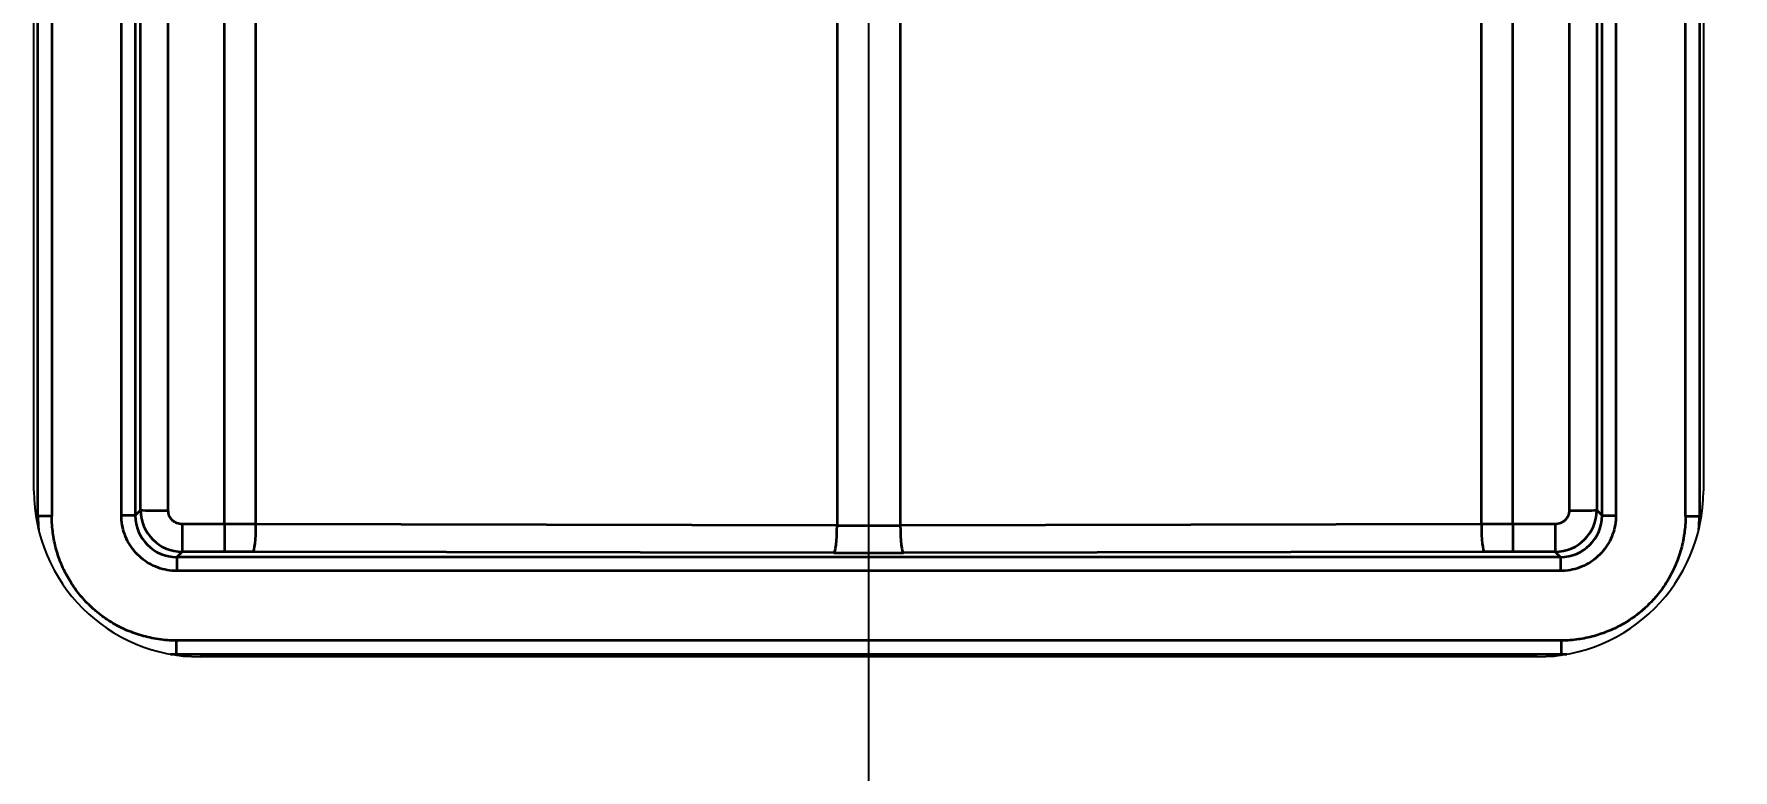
# Model space of a CAD drawing. Header units: millimetres. Extents: x 68 to 2000, y 100 to 2870.
# Drawn here: x 619.3 to 680.7, y 1716.5 to 1743.1 of the extents above; entities that cross this region are included whole.
import ezdxf

# ---------------------------------------------------------------- set-up
doc = ezdxf.new("R2010")
doc.units = ezdxf.units.MM
doc.header["$LTSCALE"] = 10
for name, color, linetype, lineweight in [('_Sichtbarkanten', 7, 'Continuous', 25), ('Bemaßung (ISO)', 7, 'Continuous', 25), ('Sichtbar schmal (ISO)', 7, 'Continuous', 35)]:
    doc.layers.add(name, color=color, linetype=linetype, lineweight=lineweight)
doc.styles.add('Notiztext (DIN)', font='verdana.ttf')
doc.dimstyles.new('Standard (DIN)', dxfattribs={"dimscale": 10, "dimtxt": 2.5, "dimasz": 2.5, "dimexe": 2, "dimexo": 4, "dimgap": 0.5, "dimtad": 1, "dimdec": 1, "dimrnd": 1e-08, "dimtxsty": 'Notiztext (DIN)', "dimcen": 0.09, "dimclrd": 256, "dimclre": 256, "dimclrt": 256, "dimadec": 0, "dimazin": 2, "dimtfac": 1, "dimtmove": 0, "dimatfit": 3, "dimfxl": 0, "dimtolj": 1, "dimtzin": 0, "dimlwd": -1, "dimlwe": -1, "dimarcsym": 0})

# ---------------------------------------------------------------- blocks, each defined once
blk = doc.blocks.new('*D75')
at = {"layer": 'Bemaßung (ISO)', "transparency": 16777216}
for p, q in [((649.429, 1980.97), (649.429, 1480.97)), ((589.279, 1633.67), (589.279, 1480.97)), ((564.279, 1500.97), (539.279, 1500.97)), ((589.279, 1500.97), (614.279, 1500.97)), ((614.279, 1500.97), (624.429, 1500.97)), ((649.429, 1500.97), (624.429, 1500.97)), ((674.429, 1500.97), (699.429, 1500.97))]:
    blk.add_line(p, q, dxfattribs=at)
for points in [[(564.279, 1505.137), (564.279, 1496.803), (589.279, 1500.97)], [(674.429, 1505.137), (674.429, 1496.803), (649.429, 1500.97)]]:
    blk.add_solid(points, dxfattribs=at)
at = {"layer": 'Defpoints', "color": 0, "transparency": 16777216}
for p in [(649.429, 2020.97), (589.279, 1673.67), (649.429, 1500.97)]:
    blk.add_point(p, dxfattribs=at)
at = {"layer": 'Bemaßung (ISO)', "transparency": 16777216, "insert": (599.778, 1531.994), "char_height": 25, "attachment_point": 1, "style": 'Notiztext (DIN)'}
blk.add_mtext('\\A1;60', dxfattribs=at)
blk = doc.blocks.new('*D78')
at = {"layer": 'Bemaßung (ISO)', "transparency": 16777216}
for p, q in [((584.438, 2423.661), (477.204, 2423.661)), ((497.204, 1748.679), (497.204, 2398.661)), ((584.438, 1723.679), (477.204, 1723.679))]:
    blk.add_line(p, q, dxfattribs=at)
for points in [[(493.038, 2398.661), (501.371, 2398.661), (497.204, 2423.661)], [(493.038, 1748.679), (501.371, 1748.679), (497.204, 1723.679)]]:
    blk.add_solid(points, dxfattribs=at)
at = {"layer": 'Defpoints', "color": 0, "transparency": 16777216}
for p in [(497.204, 2423.661), (624.438, 2423.661), (624.438, 1723.679)]:
    blk.add_point(p, dxfattribs=at)
at = {"layer": 'Bemaßung (ISO)', "transparency": 16777216, "insert": (466.18, 2043.306), "char_height": 25, "attachment_point": 1, "rotation": 90, "style": 'Notiztext (DIN)'}
blk.add_mtext('\\A1;700', dxfattribs=at)
blk = doc.blocks.new('*D80')
at = {"layer": 'Bemaßung (ISO)', "transparency": 16777216}
for p, q in [((622.438, 1685.678), (622.438, 1573.393)), ((676.421, 1685.678), (676.421, 1573.393)), ((597.438, 1593.393), (572.438, 1593.393)), ((622.438, 1593.393), (676.421, 1593.393)), ((701.421, 1593.393), (726.421, 1593.393))]:
    blk.add_line(p, q, dxfattribs=at)
for points in [[(597.438, 1597.56), (597.438, 1589.227), (622.438, 1593.393)], [(701.421, 1597.56), (701.421, 1589.227), (676.421, 1593.393)]]:
    blk.add_solid(points, dxfattribs=at)
at = {"layer": 'Defpoints', "color": 0, "transparency": 16777216}
for p in [(622.438, 1725.678), (676.421, 1725.678), (676.421, 1593.393)]:
    blk.add_point(p, dxfattribs=at)
at = {"layer": 'Bemaßung (ISO)', "transparency": 16777216, "insert": (629.97, 1623.914), "char_height": 25, "attachment_point": 1, "style": 'Notiztext (DIN)'}
blk.add_mtext('\\A1;54', dxfattribs=at)

msp = doc.modelspace()

# ---------------------------------------------------------------- linework, layer by layer
at = {"layer": '_Sichtbarkanten'}
for p, q in [((619.279, 1726.57), (619.279, 2420.77)), ((679.579, 2420.77), (679.579, 1726.57)), ((673.579, 1720.57), (625.279, 1720.57))]:
    msp.add_line(p, q, dxfattribs=at)
for centre, start, end in [((625.279, 1726.57), 180, 270), ((673.579, 1726.57), 270, 0)]:
    msp.add_arc(centre, 6, start, end, dxfattribs=at)
at = {"layer": 'Sichtbar schmal (ISO)'}
for p, q in [((619.421, 1725.661), (619.421, 2421.679)), ((619.921, 2421.679), (619.921, 1725.661)), ((622.438, 1725.678), (622.438, 2421.662)), ((622.938, 2421.662), (622.938, 1725.678)), ((675.921, 1725.678), (675.921, 2421.662)), ((676.421, 2421.662), (676.421, 1725.678)), ((678.938, 1725.661), (678.938, 2421.679)), ((679.438, 2421.679), (679.438, 1725.661)), ((623.13, 1725.87), (623.153, 1976.053)), ((624.13, 1725.865), (624.153, 1976.048)), ((674.706, 1976.048), (674.729, 1725.865)), ((675.706, 1976.053), (675.729, 1725.87)), ((626.157, 1725.365), (626.157, 1758.991)), ((627.298, 1725.364), (627.298, 1758.991)), ((671.561, 1725.364), (671.561, 1758.991)), ((672.702, 1725.365), (672.702, 1758.991)), ((648.288, 1743.576), (648.288, 1725.322)), ((650.571, 1743.576), (650.571, 1725.322)), ((623.13, 1725.87), (622.938, 1725.678)), ((675.921, 1725.678), (675.729, 1725.87)), ((619.359, 1725.598), (619.421, 1725.661)), ((619.921, 1725.661), (619.421, 1725.661)), ((622.938, 1725.678), (622.438, 1725.678)), ((626.157, 1725.365), (624.63, 1725.365)), ((624.63, 1725.365), (624.63, 1724.371)), ((626.157, 1725.365), (626.157, 1724.371)), ((648.288, 1725.322), (627.298, 1725.364)), ((671.561, 1725.364), (650.571, 1725.322)), ((674.229, 1725.365), (672.702, 1725.365)), ((672.702, 1725.365), (672.702, 1724.371)), ((674.229, 1725.365), (674.229, 1724.371)), ((675.921, 1725.678), (676.421, 1725.678)), ((678.938, 1725.661), (679.438, 1725.661)), ((679.438, 1725.661), (679.5, 1725.598)), ((624.63, 1724.371), (624.438, 1724.178)), ((674.421, 1724.178), (624.438, 1724.178)), ((624.438, 1724.178), (624.438, 1723.679)), ((626.157, 1724.371), (624.63, 1724.371)), ((648.174, 1724.328), (627.184, 1724.37)), ((671.675, 1724.37), (650.685, 1724.328)), ((674.229, 1724.371), (672.702, 1724.371)), ((674.421, 1724.178), (674.229, 1724.371)), ((674.421, 1724.178), (674.421, 1723.679)), ((674.421, 1723.679), (624.438, 1723.679)), ((674.439, 1721.161), (624.42, 1721.161)), ((624.42, 1721.161), (624.42, 1720.661)), ((674.439, 1721.161), (674.439, 1720.661)), ((624.394, 1720.635), (624.42, 1720.661)), ((674.439, 1720.661), (624.42, 1720.661)), ((674.439, 1720.661), (674.465, 1720.635))]:
    msp.add_line(p, q, dxfattribs=at)
for centre, major_axis, ratio, start_param, end_param in [((624.13, 1725.87), (-1, 0), 0.005236, 0.017454, 1.570797), ((624.63, 1725.871), (-0.971, 1.143), 0.999883, 0.866451, 2.437004), ((674.229, 1725.871), (-0.971, -1.143), 0.999883, 0.704588, 2.275142), ((674.729, 1725.87), (1, 0), 0.005236, 4.712389, 6.265732), ((624.422, 1725.662), (-3.537, -3.536), 0.999752, 5.498003, 5.596216), ((624.438, 1725.679), (-1.071, -1.051), 0.999502, 5.507051, 7.077545), ((626.157, 1725.213), (-9.998, 0), 0.015185, 4.597998, 4.712389), ((627.184, 1725.369), (-0.002, -1), 0.11413, 0.017568, 1.565823), ((648.174, 1725.327), (-0.002, -1), 0.11413, 0.017568, 1.565823), ((649.429, 1725.518), (-9.997, 0), 0.01972, 1.456394, 1.685199), ((650.685, 1725.327), (0.002, -1), 0.11413, 4.717362, 6.265617), ((672.702, 1725.213), (-9.998, 0), 0.015186, 4.712389, 4.82678), ((671.675, 1725.369), (0.002, -1), 0.11413, 4.717362, 6.265617), ((674.42, 1725.679), (-1.061, 1.061), 0.999492, 2.356403, 3.926894), ((674.437, 1725.662), (-3.537, 3.536), 0.999752, 3.828524, 3.926737), ((626.157, 1724.214), (-8.998, 0), 0.017452, 4.597994, 4.712388), ((649.429, 1724.518), (-10.997, 0), 0.017452, 1.4564, 1.685193), ((672.702, 1724.214), (-8.998, 0), 0.017452, 4.71239, 4.826784), ((624.422, 1725.662), (-3.537, -3.536), 0.999752, 0.743601, 0.785298), ((674.437, 1725.662), (-3.537, 3.536), 0.999752, 2.356257, 2.397954)]:
    msp.add_ellipse(centre, major_axis=major_axis, ratio=ratio, start_param=start_param, end_param=end_param, dxfattribs=at)
for points in [[(624.63, 1725.365), (624.597, 1725.365), (624.532, 1725.372), (624.437, 1725.4), (624.35, 1725.447), (624.274, 1725.509), (624.212, 1725.586), (624.165, 1725.673), (624.137, 1725.767), (624.13, 1725.832), (624.13, 1725.865)], [(674.729, 1725.865), (674.729, 1725.832), (674.722, 1725.767), (674.694, 1725.673), (674.647, 1725.586), (674.585, 1725.509), (674.508, 1725.447), (674.421, 1725.4), (674.327, 1725.372), (674.262, 1725.365), (674.229, 1725.365)]]:
    msp.add_open_spline(points, degree=3, dxfattribs=at)
for points, knots in [([(624.42, 1721.161), (624.206, 1721.161), (623.994, 1721.176), (623.783, 1721.206), (623.78, 1721.207), (623.776, 1721.208), (623.772, 1721.208), (623.565, 1721.238), (623.36, 1721.283), (623.158, 1721.342), (622.956, 1721.401), (622.758, 1721.474), (622.567, 1721.561), (622.562, 1721.563), (622.558, 1721.565), (622.554, 1721.567), (622.367, 1721.652), (622.186, 1721.75), (622.012, 1721.86), (622.004, 1721.865), (621.997, 1721.87), (621.989, 1721.875), (621.82, 1721.983), (621.658, 1722.103), (621.505, 1722.233), (621.494, 1722.242), (621.484, 1722.251), (621.474, 1722.26), (621.325, 1722.389), (621.185, 1722.527), (621.055, 1722.674), (621.043, 1722.688), (621.031, 1722.701), (621.019, 1722.714), (620.893, 1722.86), (620.776, 1723.014), (620.67, 1723.174), (620.658, 1723.192), (620.646, 1723.211), (620.634, 1723.229), (620.533, 1723.387), (620.441, 1723.552), (620.36, 1723.721), (620.349, 1723.745), (620.337, 1723.77), (620.326, 1723.794), (620.248, 1723.966), (620.18, 1724.143), (620.124, 1724.324), (620.116, 1724.348), (620.109, 1724.372), (620.102, 1724.397), (620.046, 1724.588), (620.003, 1724.782), (619.973, 1724.978), (619.971, 1724.993), (619.968, 1725.008), (619.966, 1725.024), (619.936, 1725.235), (619.921, 1725.447), (619.921, 1725.661)], [0, 0, 0, 0, 0.090909, 0.090909, 0.090909, 0.092583, 0.092583, 0.092583, 0.181555, 0.181555, 0.181555, 0.2707, 0.2707, 0.2707, 0.272727, 0.272727, 0.272727, 0.359761, 0.359761, 0.359761, 0.363636, 0.363636, 0.363636, 0.448839, 0.448839, 0.448839, 0.454545, 0.454545, 0.454545, 0.53792, 0.53792, 0.53792, 0.545455, 0.545455, 0.545455, 0.627084, 0.627084, 0.627084, 0.636364, 0.636364, 0.636364, 0.715901, 0.715901, 0.715901, 0.727273, 0.727273, 0.727273, 0.807431, 0.807431, 0.807431, 0.818182, 0.818182, 0.818182, 0.902459, 0.902459, 0.902459, 0.909091, 0.909091, 0.909091, 1, 1, 1, 1]), ([(624.438, 1723.679), (624.323, 1723.679), (624.208, 1723.688), (624.094, 1723.708), (623.98, 1723.728), (623.866, 1723.758), (623.755, 1723.799), (623.645, 1723.839), (623.538, 1723.889), (623.436, 1723.947), (623.335, 1724.006), (623.24, 1724.073), (623.151, 1724.148), (623.062, 1724.222), (622.98, 1724.305), (622.905, 1724.394), (622.83, 1724.483), (622.763, 1724.579), (622.705, 1724.681), (622.646, 1724.782), (622.596, 1724.89), (622.557, 1725), (622.517, 1725.11), (622.487, 1725.224), (622.467, 1725.337), (622.448, 1725.451), (622.438, 1725.564), (622.438, 1725.678)], [0, 0, 0, 0, 0.111111, 0.111111, 0.111111, 0.222222, 0.222222, 0.222222, 0.333333, 0.333333, 0.333333, 0.444444, 0.444444, 0.444444, 0.555556, 0.555556, 0.555556, 0.666667, 0.666667, 0.666667, 0.777778, 0.777778, 0.777778, 0.888889, 0.888889, 0.888889, 1, 1, 1, 1]), ([(676.421, 1725.678), (676.421, 1725.564), (676.411, 1725.451), (676.392, 1725.337), (676.372, 1725.224), (676.342, 1725.11), (676.302, 1725), (676.263, 1724.89), (676.213, 1724.782), (676.154, 1724.681), (676.096, 1724.579), (676.028, 1724.483), (675.954, 1724.394), (675.879, 1724.305), (675.797, 1724.222), (675.708, 1724.148), (675.619, 1724.073), (675.524, 1724.006), (675.422, 1723.947), (675.321, 1723.889), (675.214, 1723.839), (675.104, 1723.799), (674.993, 1723.758), (674.879, 1723.728), (674.765, 1723.708), (674.65, 1723.688), (674.536, 1723.679), (674.421, 1723.679)], [0, 0, 0, 0, 0.111111, 0.111111, 0.111111, 0.222222, 0.222222, 0.222222, 0.333333, 0.333333, 0.333333, 0.444444, 0.444444, 0.444444, 0.555556, 0.555556, 0.555556, 0.666667, 0.666667, 0.666667, 0.777778, 0.777778, 0.777778, 0.888889, 0.888889, 0.888889, 1, 1, 1, 1]), ([(678.938, 1725.661), (678.938, 1725.447), (678.923, 1725.235), (678.893, 1725.024), (678.892, 1725.02), (678.892, 1725.016), (678.891, 1725.013), (678.861, 1724.806), (678.816, 1724.601), (678.758, 1724.399), (678.699, 1724.197), (678.626, 1723.999), (678.539, 1723.808), (678.537, 1723.803), (678.535, 1723.799), (678.533, 1723.794), (678.448, 1723.607), (678.35, 1723.426), (678.24, 1723.253), (678.235, 1723.245), (678.23, 1723.237), (678.225, 1723.229), (678.116, 1723.06), (677.996, 1722.898), (677.866, 1722.746), (677.857, 1722.735), (677.848, 1722.725), (677.84, 1722.714), (677.711, 1722.566), (677.572, 1722.426), (677.426, 1722.295), (677.412, 1722.283), (677.399, 1722.272), (677.385, 1722.26), (677.24, 1722.134), (677.086, 1722.017), (676.926, 1721.911), (676.907, 1721.899), (676.889, 1721.887), (676.87, 1721.875), (676.712, 1721.773), (676.548, 1721.682), (676.379, 1721.601), (676.354, 1721.589), (676.33, 1721.578), (676.305, 1721.567), (676.133, 1721.488), (675.956, 1721.421), (675.776, 1721.364), (675.751, 1721.357), (675.727, 1721.349), (675.703, 1721.342), (675.512, 1721.286), (675.317, 1721.243), (675.122, 1721.213), (675.106, 1721.211), (675.091, 1721.209), (675.075, 1721.206), (674.864, 1721.176), (674.653, 1721.161), (674.439, 1721.161)], [0, 0, 0, 0, 0.090909, 0.090909, 0.090909, 0.092526, 0.092526, 0.092526, 0.181474, 0.181474, 0.181474, 0.270619, 0.270619, 0.270619, 0.272727, 0.272727, 0.272727, 0.359674, 0.359674, 0.359674, 0.363636, 0.363636, 0.363636, 0.448748, 0.448748, 0.448748, 0.454545, 0.454545, 0.454545, 0.537825, 0.537825, 0.537825, 0.545455, 0.545455, 0.545455, 0.626977, 0.626977, 0.626977, 0.636364, 0.636364, 0.636364, 0.715799, 0.715799, 0.715799, 0.727273, 0.727273, 0.727273, 0.807392, 0.807392, 0.807392, 0.818182, 0.818182, 0.818182, 0.902461, 0.902461, 0.902461, 0.909091, 0.909091, 0.909091, 1, 1, 1, 1])]:
    msp.add_open_spline(points, degree=3, knots=knots, dxfattribs=at)

# ---------------------------------------------------------------- dimensions: what is measured, and where the dimension line sits
at = {"layer": 'Bemaßung (ISO)'}
for base, p1, p2, angle, override, picture, middle in [((497.204, 2423.661), (624.438, 1723.679), (624.438, 2423.661), 90, {"dimdec": 1, "dimtp": 0, "dimtm": 0, "dimtdec": 2, "dimtofl": 0, "dimatfit": 1}, '*D78', (497.204, 2073.67)), ((649.429, 1500.97), (589.279, 1673.67), (649.429, 2020.97), 180, {"dimdec": 0, "dimtp": 0, "dimtm": 0, "dimtdec": 0, "dimtofl": 0}, '*D75', (619.354, 1500.97))]:
    dim = msp.add_linear_dim(base=base, p1=p1, p2=p2, angle=angle, dimstyle='Standard (DIN)', override=override, dxfattribs=at)
    dim.commit()
    dim.dimension.update_dxf_attribs({"geometry": picture, "text_midpoint": middle, "dimtype": 160})
dim = msp.add_linear_dim(base=(676.421, 1593.393), p1=(622.438, 1725.678), p2=(676.421, 1725.678), dimstyle='Standard (DIN)', override={"dimdec": 1, "dimtp": 0, "dimtm": 0, "dimtdec": 2, "dimtofl": 1, "dimatfit": 1}, dxfattribs=at)
dim.commit()
dim.dimension.update_dxf_attribs({"geometry": '*D80', "text_midpoint": (649.429, 1593.393), "dimtype": 160})

doc.saveas('drawing.dxf')
